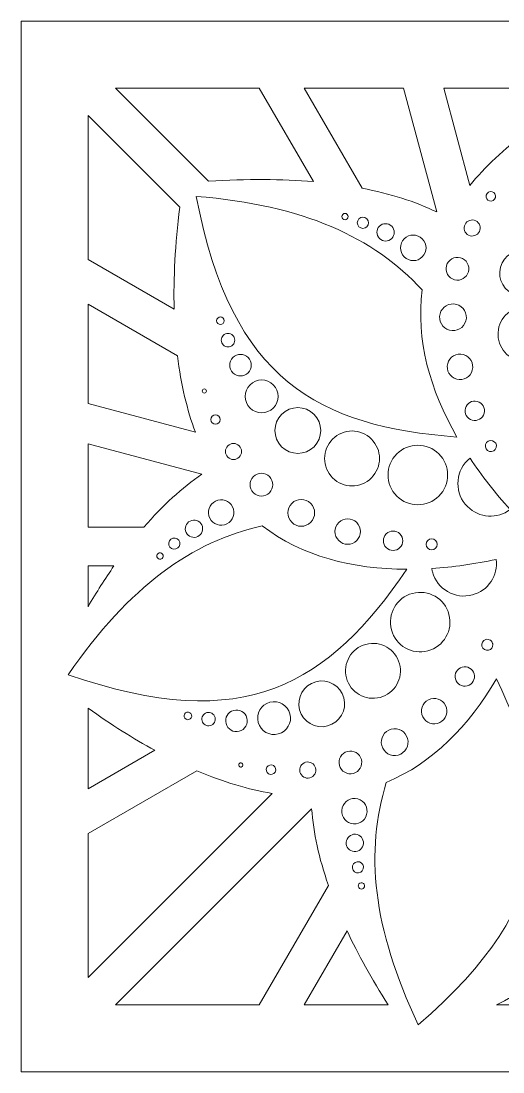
# Model space of a CAD drawing. Header units: millimetres. Extents: x -397 to 397, y -396 to 396.
# Drawn here: x -127 to -10.5, y 141.7 to 395.7 of the extents above; entities that cross this region are included whole.
import ezdxf

# ---------------------------------------------------------------- set-up
doc = ezdxf.new("R2010")
doc.units = ezdxf.units.MM
doc.header["$MEASUREMENT"] = 0
doc.layers.add('layer 1', color=7, linetype='Continuous')

msp = doc.modelspace()

# ---------------------------------------------------------------- linework, layer by layer
at = {"layer": 'layer 1', "lineweight": 9}
for points, knots in [([(126.9587, 141.7426), (126.9587, 141.7426), (126.9587, 395.7426), (126.9587, 395.7426), (126.9587, 395.7426), (126.9587, 395.7426), (-127.0413, 395.7426), (-127.0413, 395.7426), (-127.0413, 395.7426), (-127.0413, 395.7426), (-127.0413, 141.7426), (-127.0413, 141.7426), (-127.0413, 141.7426), (-127.0413, 141.7426), (126.9587, 141.7426), (126.9587, 141.7426)], [0, 0, 0, 0, 0.2, 0.2, 0.2, 0.2, 0.4, 0.4, 0.4, 0.4, 0.6, 0.6, 0.6, 0.6, 1, 1, 1, 1]), ([(-69.4388, 379.5426), (-69.4388, 379.5426), (-56.3779, 356.9204), (-56.3779, 356.9204), (-56.3779, 356.9204), (-63.9773, 357.5556), (-72.3995, 357.5957), (-81.6898, 357.038), (-81.6898, 357.038), (-81.6898, 357.038), (-104.1944, 379.5426), (-104.1944, 379.5426), (-104.1944, 379.5426), (-104.1944, 379.5426), (-69.4388, 379.5426), (-69.4388, 379.5426)], [0, 0, 0, 0, 0.2, 0.2, 0.2, 0.2, 0.4, 0.4, 0.4, 0.4, 0.6, 0.6, 0.6, 0.6, 1, 1, 1, 1]), ([(-34.5957, 379.5426), (-34.5957, 379.5426), (-26.5691, 349.5867), (-26.5691, 349.5867), (-26.5691, 349.5867), (-31.7922, 352.1142), (-37.7903, 354.0332), (-44.6114, 355.3403), (-44.6114, 355.3403), (-44.6114, 355.3403), (-58.5846, 379.5426), (-58.5846, 379.5426), (-58.5846, 379.5426), (-58.5846, 379.5426), (-34.5957, 379.5426), (-34.5957, 379.5426)], [0, 0, 0, 0, 0.2, 0.2, 0.2, 0.2, 0.4, 0.4, 0.4, 0.4, 0.6, 0.6, 0.6, 0.6, 1, 1, 1, 1]), ([(-4.7413, 369.0077), (-10.3354, 364.7954), (-14.9069, 360.4518), (-18.5612, 356.0192), (-18.5612, 356.0192), (-18.5612, 356.0192), (-24.8643, 379.5426), (-24.8643, 379.5426), (-24.8643, 379.5426), (-24.8643, 379.5426), (-4.7413, 379.5426), (-4.7413, 379.5426), (-4.7413, 379.5426), (-4.7413, 379.5426), (-4.7413, 369.0077), (-4.7413, 369.0077)], [0, 0, 0, 0, 0.2, 0.2, 0.2, 0.2, 0.4, 0.4, 0.4, 0.4, 0.6, 0.6, 0.6, 0.6, 1, 1, 1, 1]), ([(-88.682, 350.7365), (-89.7845, 341.7236), (-90.2076, 333.5389), (-90.0275, 326.1233), (-90.0275, 326.1233), (-90.0275, 326.1233), (-110.8413, 338.1401), (-110.8413, 338.1401), (-110.8413, 338.1401), (-110.8413, 338.1401), (-110.8413, 372.8957), (-110.8413, 372.8957), (-110.8413, 372.8957), (-110.8413, 372.8957), (-88.682, 350.7365), (-88.682, 350.7365)], [0, 0, 0, 0, 0.2, 0.2, 0.2, 0.2, 0.4, 0.4, 0.4, 0.4, 0.6, 0.6, 0.6, 0.6, 1, 1, 1, 1]), ([(-84.6705, 353.3716), (-58.6436, 351.2517), (-41.8973, 343.5108), (-30.0612, 330.7609), (-30.0612, 330.7609), (-31.627, 318.7271), (-28.2278, 306.6196), (-21.6631, 295.1828), (-21.6631, 295.1828), (-55.0021, 297.7915), (-76.1734, 308.6269), (-84.6705, 353.3716)], [0, 0, 0, 0, 0.25, 0.25, 0.25, 0.25, 0.5, 0.5, 0.5, 0.5, 1, 1, 1, 1]), ([(-12.3589, 353.0648), (-12.5233, 352.4512), (-13.1527, 352.0878), (-13.7663, 352.2522), (-13.7663, 352.2522), (-14.3799, 352.4166), (-14.7433, 353.046), (-14.5789, 353.6596), (-14.5789, 353.6596), (-14.4145, 354.2732), (-13.7851, 354.6366), (-13.1715, 354.4722), (-13.1715, 354.4722), (-12.5579, 354.3078), (-12.1945, 353.6783), (-12.3589, 353.0648)], [0, 0, 0, 0, 0.2, 0.2, 0.2, 0.2, 0.4, 0.4, 0.4, 0.4, 0.6, 0.6, 0.6, 0.6, 1, 1, 1, 1]), ([(-48.1742, 347.9297), (-48.4752, 347.6286), (-48.9619, 347.6341), (-49.2619, 347.934), (-49.2619, 347.934), (-49.5617, 348.2339), (-49.5672, 348.7208), (-49.2663, 349.0216), (-49.2663, 349.0216), (-48.9653, 349.3227), (-48.4783, 349.3174), (-48.1785, 349.0175), (-48.1785, 349.0175), (-47.8785, 348.7177), (-47.8731, 348.2307), (-48.1742, 347.9297)], [0, 0, 0, 0, 0.2, 0.2, 0.2, 0.2, 0.4, 0.4, 0.4, 0.4, 0.6, 0.6, 0.6, 0.6, 1, 1, 1, 1]), ([(-43.4434, 346.0185), (-43.9717, 345.4902), (-44.8258, 345.5), (-45.3519, 346.0262), (-45.3519, 346.0262), (-45.878, 346.5522), (-45.8876, 347.4067), (-45.3597, 347.9348), (-45.3597, 347.9348), (-44.8316, 348.4628), (-43.9772, 348.4537), (-43.4509, 347.9274), (-43.4509, 347.9274), (-42.9246, 347.4011), (-42.915, 346.5468), (-43.4434, 346.0185)], [0, 0, 0, 0, 0.2, 0.2, 0.2, 0.2, 0.4, 0.4, 0.4, 0.4, 0.6, 0.6, 0.6, 0.6, 1, 1, 1, 1]), ([(-37.4332, 343.1831), (-38.2525, 342.3638), (-39.577, 342.3788), (-40.3934, 343.1951), (-40.3934, 343.1951), (-41.2092, 344.0109), (-41.2242, 345.3363), (-40.4053, 346.1553), (-40.4053, 346.1553), (-39.5863, 346.9742), (-38.2609, 346.96), (-37.4447, 346.1438), (-37.4447, 346.1438), (-36.6284, 345.3275), (-36.6138, 344.0025), (-37.4332, 343.1831)], [0, 0, 0, 0, 0.2, 0.2, 0.2, 0.2, 0.4, 0.4, 0.4, 0.4, 0.6, 0.6, 0.6, 0.6, 1, 1, 1, 1]), ([(-17.4758, 347.5986), (-16.4364, 347.3201), (-15.8204, 346.2533), (-16.0989, 345.214), (-16.0989, 345.214), (-16.3774, 344.1746), (-17.4443, 343.5586), (-18.4837, 343.8371), (-18.4837, 343.8371), (-19.523, 344.1156), (-20.1389, 345.1825), (-19.8604, 346.2219), (-19.8604, 346.2219), (-19.5819, 347.2611), (-18.515, 347.877), (-17.4758, 347.5986)], [0, 0, 0, 0, 0.2, 0.2, 0.2, 0.2, 0.4, 0.4, 0.4, 0.4, 0.6, 0.6, 0.6, 0.6, 1, 1, 1, 1]), ([(-30.0602, 343.1023), (-28.8571, 341.8993), (-28.8356, 339.9466), (-30.0432, 338.739), (-30.0432, 338.739), (-31.2507, 337.5316), (-33.2028, 337.5537), (-34.4058, 338.7567), (-34.4058, 338.7567), (-35.6083, 339.9592), (-35.6303, 341.9124), (-34.4234, 343.1193), (-34.4234, 343.1193), (-33.2164, 344.3263), (-31.2632, 344.3055), (-30.0602, 343.1023)], [0, 0, 0, 0, 0.2, 0.2, 0.2, 0.2, 0.4, 0.4, 0.4, 0.4, 0.6, 0.6, 0.6, 0.6, 1, 1, 1, 1]), ([(-4.3805, 340.1402), (-1.4293, 339.3494), (0.322, 336.3161), (-0.4688, 333.3649), (-0.4688, 333.3649), (-1.2596, 330.4135), (-4.2929, 328.6622), (-7.2441, 329.453), (-7.2441, 329.453), (-10.1955, 330.2438), (-11.9468, 333.2771), (-11.1559, 336.2285), (-11.1559, 336.2285), (-10.3652, 339.1797), (-7.3319, 340.931), (-4.3805, 340.1402)], [0, 0, 0, 0, 0.2, 0.2, 0.2, 0.2, 0.4, 0.4, 0.4, 0.4, 0.6, 0.6, 0.6, 0.6, 1, 1, 1, 1]), ([(-20.8347, 338.5251), (-19.3683, 338.1322), (-18.4988, 336.6262), (-18.8917, 335.1597), (-18.8917, 335.1597), (-19.2846, 333.6933), (-20.7906, 332.8238), (-22.257, 333.2167), (-22.257, 333.2167), (-23.7235, 333.6097), (-24.593, 335.1157), (-24.2, 336.5821), (-24.2, 336.5821), (-23.8071, 338.0485), (-22.3011, 338.918), (-20.8347, 338.5251)], [0, 0, 0, 0, 0.2, 0.2, 0.2, 0.2, 0.4, 0.4, 0.4, 0.4, 0.6, 0.6, 0.6, 0.6, 1, 1, 1, 1]), ([(-21.7962, 327.269), (-20.0679, 326.8059), (-19.0429, 325.0307), (-19.506, 323.3024), (-19.506, 323.3024), (-19.9691, 321.574), (-21.7443, 320.5493), (-23.4726, 321.0124), (-23.4726, 321.0124), (-25.2008, 321.4754), (-26.2257, 323.2507), (-25.7627, 324.9788), (-25.7627, 324.9788), (-25.2996, 326.7072), (-23.5245, 327.7321), (-21.7962, 327.269)], [0, 0, 0, 0, 0.2, 0.2, 0.2, 0.2, 0.4, 0.4, 0.4, 0.4, 0.6, 0.6, 0.6, 0.6, 1, 1, 1, 1]), ([(-89.2234, 314.8048), (-88.3725, 307.854), (-86.8965, 301.723), (-84.8849, 296.342), (-84.8849, 296.342), (-84.8849, 296.342), (-110.8413, 303.297), (-110.8413, 303.297), (-110.8413, 303.297), (-110.8413, 303.297), (-110.8413, 327.2859), (-110.8413, 327.2859), (-110.8413, 327.2859), (-110.8413, 327.2859), (-89.2234, 314.8048), (-89.2234, 314.8048)], [0, 0, 0, 0, 0.2, 0.2, 0.2, 0.2, 0.4, 0.4, 0.4, 0.4, 0.6, 0.6, 0.6, 0.6, 1, 1, 1, 1]), ([(-11.5203, 321.7965), (-10.5717, 325.3367), (-6.9331, 327.4375), (-3.3928, 326.4889), (-3.3928, 326.4889), (0.1475, 325.5403), (2.2482, 321.9017), (1.2996, 318.3614), (1.2996, 318.3614), (0.351, 314.8211), (-3.2876, 312.7204), (-6.8279, 313.669), (-6.8279, 313.669), (-10.3681, 314.6176), (-12.4689, 318.2562), (-11.5203, 321.7965)], [0, 0, 0, 0, 0.2, 0.2, 0.2, 0.2, 0.4, 0.4, 0.4, 0.4, 0.6, 0.6, 0.6, 0.6, 1, 1, 1, 1]), ([(-78.1893, 323.9613), (-77.8313, 323.6033), (-77.8314, 323.0233), (-78.1894, 322.6653), (-78.1894, 322.6653), (-78.5471, 322.3076), (-79.127, 322.3075), (-79.4851, 322.6655), (-79.4851, 322.6655), (-79.8427, 323.0232), (-79.8427, 323.6033), (-79.485, 323.961), (-79.485, 323.961), (-79.1271, 324.3189), (-78.547, 324.319), (-78.1893, 323.9613)], [0, 0, 0, 0, 0.2, 0.2, 0.2, 0.2, 0.4, 0.4, 0.4, 0.4, 0.6, 0.6, 0.6, 0.6, 1, 1, 1, 1]), ([(-75.8478, 319.7663), (-75.2101, 319.1284), (-75.21, 318.0943), (-75.8478, 317.4564), (-75.8478, 317.4564), (-76.4858, 316.8185), (-77.5201, 316.8184), (-78.1578, 317.4562), (-78.1578, 317.4562), (-78.7958, 318.0942), (-78.7958, 319.1284), (-78.158, 319.7664), (-78.158, 319.7664), (-77.52, 320.4043), (-76.4858, 320.4042), (-75.8478, 319.7663)], [0, 0, 0, 0, 0.2, 0.2, 0.2, 0.2, 0.4, 0.4, 0.4, 0.4, 0.6, 0.6, 0.6, 0.6, 1, 1, 1, 1]), ([(-72.1397, 314.4065), (-71.1201, 313.3869), (-71.1202, 311.7343), (-72.1398, 310.7146), (-72.1398, 310.7146), (-73.1592, 309.6952), (-74.812, 309.6952), (-75.8314, 310.7147), (-75.8314, 310.7147), (-76.8511, 311.7343), (-76.851, 313.387), (-75.8316, 314.4065), (-75.8316, 314.4065), (-74.812, 315.426), (-73.1592, 315.4261), (-72.1397, 314.4065)], [0, 0, 0, 0, 0.2, 0.2, 0.2, 0.2, 0.4, 0.4, 0.4, 0.4, 0.6, 0.6, 0.6, 0.6, 1, 1, 1, 1]), ([(-20.1344, 315.1209), (-18.493, 314.681), (-17.5197, 312.9954), (-17.9595, 311.354), (-17.9595, 311.354), (-18.3993, 309.7126), (-20.085, 308.7393), (-21.7264, 309.1791), (-21.7264, 309.1791), (-23.3677, 309.6189), (-24.341, 311.3048), (-23.9012, 312.946), (-23.9012, 312.946), (-23.4614, 314.5874), (-21.7757, 315.5607), (-20.1344, 315.1209)], [0, 0, 0, 0, 0.2, 0.2, 0.2, 0.2, 0.4, 0.4, 0.4, 0.4, 0.6, 0.6, 0.6, 0.6, 1, 1, 1, 1]), ([(-66.0673, 307.825), (-64.5163, 306.274), (-64.5161, 303.7595), (-66.0675, 302.2082), (-66.0675, 302.2082), (-67.6185, 300.6572), (-70.1331, 300.6572), (-71.6843, 302.2082), (-71.6843, 302.2082), (-73.2355, 303.7594), (-73.2353, 306.274), (-71.6843, 307.8251), (-71.6843, 307.8251), (-70.133, 309.3762), (-67.6185, 309.3762), (-66.0673, 307.825)], [0, 0, 0, 0, 0.2, 0.2, 0.2, 0.2, 0.4, 0.4, 0.4, 0.4, 0.6, 0.6, 0.6, 0.6, 1, 1, 1, 1]), ([(-82.3602, 306.6776), (-82.1626, 306.4798), (-82.1626, 306.1606), (-82.3603, 305.9628), (-82.3603, 305.9628), (-82.5581, 305.7651), (-82.8773, 305.7651), (-83.075, 305.9628), (-83.075, 305.9628), (-83.2728, 306.1606), (-83.2728, 306.4798), (-83.0751, 306.6775), (-83.0751, 306.6775), (-82.8773, 306.8753), (-82.5581, 306.8753), (-82.3602, 306.6776)], [0, 0, 0, 0, 0.2, 0.2, 0.2, 0.2, 0.4, 0.4, 0.4, 0.4, 0.6, 0.6, 0.6, 0.6, 1, 1, 1, 1]), ([(-64.0431, 300.6835), (-61.8826, 302.8439), (-58.3801, 302.844), (-56.2196, 300.6835), (-56.2196, 300.6835), (-54.059, 298.523), (-54.059, 295.0205), (-56.2194, 292.86), (-56.2194, 292.86), (-58.3801, 290.6995), (-61.8826, 290.6995), (-64.0432, 292.8599), (-64.0432, 292.8599), (-66.2037, 295.0204), (-66.2035, 298.5229), (-64.0431, 300.6835)], [0, 0, 0, 0, 0.2, 0.2, 0.2, 0.2, 0.4, 0.4, 0.4, 0.4, 0.6, 0.6, 0.6, 0.6, 1, 1, 1, 1]), ([(-15.1024, 300.9375), (-15.4382, 299.6842), (-16.725, 298.9413), (-17.9783, 299.2771), (-17.9783, 299.2771), (-19.2316, 299.6129), (-19.9745, 300.8997), (-19.6386, 302.153), (-19.6386, 302.153), (-19.3028, 303.4063), (-18.0161, 304.1492), (-16.7628, 303.8134), (-16.7628, 303.8134), (-15.5096, 303.4776), (-14.7666, 302.1906), (-15.1024, 300.9375)], [0, 0, 0, 0, 0.2, 0.2, 0.2, 0.2, 0.4, 0.4, 0.4, 0.4, 0.6, 0.6, 0.6, 0.6, 1, 1, 1, 1]), ([(-79.2252, 300.2363), (-78.7761, 299.7871), (-78.7761, 299.0604), (-79.2252, 298.6112), (-79.2252, 298.6112), (-79.6745, 298.162), (-80.4012, 298.162), (-80.8504, 298.6111), (-80.8504, 298.6111), (-81.2996, 299.0604), (-81.2995, 299.7871), (-80.8504, 300.2363), (-80.8504, 300.2363), (-80.4012, 300.6855), (-79.6745, 300.6854), (-79.2252, 300.2363)], [0, 0, 0, 0, 0.2, 0.2, 0.2, 0.2, 0.4, 0.4, 0.4, 0.4, 0.6, 0.6, 0.6, 0.6, 1, 1, 1, 1]), ([(-42.342, 294.7133), (-39.7503, 292.1216), (-39.7504, 287.9202), (-42.342, 285.3285), (-42.342, 285.3285), (-44.9337, 282.7368), (-49.1351, 282.7368), (-51.7268, 285.3285), (-51.7268, 285.3285), (-54.3184, 287.9201), (-54.3185, 292.1216), (-51.7268, 294.7133), (-51.7268, 294.7133), (-49.1351, 297.305), (-44.9336, 297.3049), (-42.342, 294.7133)], [0, 0, 0, 0, 0.2, 0.2, 0.2, 0.2, 0.4, 0.4, 0.4, 0.4, 0.6, 0.6, 0.6, 0.6, 1, 1, 1, 1]), ([(-83.3183, 286.1908), (-88.1187, 282.9312), (-92.7798, 278.6963), (-97.3223, 273.4426), (-97.3223, 273.4426), (-97.3223, 273.4426), (-110.8413, 273.4426), (-110.8413, 273.4426), (-110.8413, 273.4426), (-110.8413, 273.4426), (-110.8413, 293.5656), (-110.8413, 293.5656), (-110.8413, 293.5656), (-110.8413, 293.5656), (-83.3183, 286.1908), (-83.3183, 286.1908)], [0, 0, 0, 0, 0.2, 0.2, 0.2, 0.2, 0.4, 0.4, 0.4, 0.4, 0.6, 0.6, 0.6, 0.6, 1, 1, 1, 1]), ([(-74.2963, 293.0721), (-73.5354, 292.3112), (-73.5354, 291.0792), (-74.2963, 290.3183), (-74.2963, 290.3183), (-75.0571, 289.5574), (-76.289, 289.5577), (-77.0498, 290.3184), (-77.0498, 290.3184), (-77.8106, 291.0792), (-77.8106, 292.3112), (-77.0498, 293.0718), (-77.0498, 293.0718), (-76.2889, 293.8327), (-75.0571, 293.8329), (-74.2963, 293.0721)], [0, 0, 0, 0, 0.2, 0.2, 0.2, 0.2, 0.4, 0.4, 0.4, 0.4, 0.6, 0.6, 0.6, 0.6, 1, 1, 1, 1]), ([(-36.2117, 291.1176), (-33.4016, 293.9276), (-28.8464, 293.9276), (-26.0363, 291.1176), (-26.0363, 291.1176), (-23.2263, 288.3075), (-23.2263, 283.7523), (-26.0364, 280.9422), (-26.0364, 280.9422), (-28.8462, 278.1322), (-33.4017, 278.1322), (-36.2117, 280.9423), (-36.2117, 280.9423), (-39.0217, 283.7523), (-39.0217, 288.3076), (-36.2117, 291.1176)], [0, 0, 0, 0, 0.2, 0.2, 0.2, 0.2, 0.4, 0.4, 0.4, 0.4, 0.6, 0.6, 0.6, 0.6, 1, 1, 1, 1]), ([(-12.167, 292.67), (-12.3592, 291.953), (-13.0952, 291.5281), (-13.8122, 291.7202), (-13.8122, 291.7202), (-14.5293, 291.9124), (-14.9541, 292.6482), (-14.762, 293.3653), (-14.762, 293.3653), (-14.5698, 294.0825), (-13.834, 294.5073), (-13.1169, 294.3152), (-13.1169, 294.3152), (-12.3997, 294.123), (-11.9749, 293.3872), (-12.167, 292.67)], [0, 0, 0, 0, 0.2, 0.2, 0.2, 0.2, 0.4, 0.4, 0.4, 0.4, 0.6, 0.6, 0.6, 0.6, 1, 1, 1, 1]), ([(-18.5077, 290.0871), (-15.6648, 285.8208), (-12.403, 281.668), (-8.8211, 277.6692), (-8.8211, 277.6692), (-11.9067, 275.3413), (-16.3138, 275.5828), (-19.1252, 278.3941), (-19.1252, 278.3941), (-22.2008, 281.4696), (-22.2006, 286.4554), (-19.1251, 289.531), (-19.1251, 289.531), (-18.9269, 289.729), (-18.7207, 289.9146), (-18.5077, 290.0871)], [0, 0, 0, 0, 0.2, 0.2, 0.2, 0.2, 0.4, 0.4, 0.4, 0.4, 0.6, 0.6, 0.6, 0.6, 1, 1, 1, 1]), ([(-70.8715, 285.6262), (-69.7978, 286.6998), (-68.059, 286.6997), (-66.9854, 285.6261), (-66.9854, 285.6261), (-65.9119, 284.5527), (-65.9118, 282.8138), (-66.9854, 281.7402), (-66.9854, 281.7402), (-68.059, 280.6668), (-69.7979, 280.6668), (-70.8713, 281.7403), (-70.8713, 281.7403), (-71.9448, 282.8138), (-71.9449, 284.5527), (-70.8715, 285.6262)], [0, 0, 0, 0, 0.2, 0.2, 0.2, 0.2, 0.4, 0.4, 0.4, 0.4, 0.6, 0.6, 0.6, 0.6, 1, 1, 1, 1]), ([(-79.4482, 279.9254), (-77.8048, 280.3657), (-76.1029, 279.408), (-75.6609, 277.7584), (-75.6609, 277.7584), (-75.219, 276.1089), (-76.2142, 274.4294), (-77.8575, 273.9891), (-77.8575, 273.9891), (-79.5002, 273.549), (-81.2026, 274.5065), (-81.6444, 276.1551), (-81.6444, 276.1551), (-82.0863, 277.804), (-81.0915, 279.4851), (-79.4482, 279.9254)], [0, 0, 0, 0, 0.2, 0.2, 0.2, 0.2, 0.4, 0.4, 0.4, 0.4, 0.6, 0.6, 0.6, 0.6, 1, 1, 1, 1]), ([(-57.0238, 279.1655), (-55.7585, 277.9004), (-55.7587, 275.8506), (-57.024, 274.5854), (-57.024, 274.5854), (-58.2891, 273.3202), (-60.3389, 273.3203), (-61.604, 274.5854), (-61.604, 274.5854), (-62.8692, 275.8505), (-62.8693, 277.9003), (-61.6042, 279.1655), (-61.6042, 279.1655), (-60.3389, 280.4307), (-58.289, 280.4309), (-57.0238, 279.1655)], [0, 0, 0, 0, 0.2, 0.2, 0.2, 0.2, 0.4, 0.4, 0.4, 0.4, 0.6, 0.6, 0.6, 0.6, 1, 1, 1, 1]), ([(-85.7744, 275.0509), (-84.6593, 275.3497), (-83.5045, 274.6998), (-83.2047, 273.5805), (-83.2047, 273.5805), (-82.9048, 272.4614), (-83.58, 271.3217), (-84.6951, 271.023), (-84.6951, 271.023), (-85.8095, 270.7244), (-86.9648, 271.374), (-87.2647, 272.4927), (-87.2647, 272.4927), (-87.5643, 273.6114), (-86.8894, 274.7521), (-85.7744, 275.0509)], [0, 0, 0, 0, 0.2, 0.2, 0.2, 0.2, 0.4, 0.4, 0.4, 0.4, 0.6, 0.6, 0.6, 0.6, 1, 1, 1, 1]), ([(-50.2527, 274.5306), (-49.0509, 275.7323), (-47.1045, 275.7323), (-45.9029, 274.5307), (-45.9029, 274.5307), (-44.7014, 273.3291), (-44.7013, 271.3826), (-45.903, 270.1811), (-45.903, 270.1811), (-47.1044, 268.9795), (-49.051, 268.9796), (-50.2526, 270.181), (-50.2526, 270.181), (-51.4541, 271.3826), (-51.4541, 273.329), (-50.2527, 274.5306)], [0, 0, 0, 0, 0.2, 0.2, 0.2, 0.2, 0.4, 0.4, 0.4, 0.4, 0.6, 0.6, 0.6, 0.6, 1, 1, 1, 1]), ([(-68.7609, 273.7537), (-59.1223, 266.3808), (-46.937, 263.271), (-33.7501, 263.2377), (-33.7501, 263.2377), (-52.6788, 235.6696), (-72.6481, 222.7525), (-115.6467, 237.7661), (-115.6467, 237.7661), (-100.7975, 259.2459), (-85.7204, 269.8782), (-68.7609, 273.7537)], [0, 0, 0, 0, 0.25, 0.25, 0.25, 0.25, 0.5, 0.5, 0.5, 0.5, 1, 1, 1, 1]), ([(-35.4534, 271.7968), (-34.5359, 270.8792), (-34.5359, 269.3935), (-35.4534, 268.476), (-35.4534, 268.476), (-36.371, 267.5586), (-37.8567, 267.5584), (-38.7742, 268.476), (-38.7742, 268.476), (-39.6916, 269.3935), (-39.6918, 270.8792), (-38.7742, 271.7968), (-38.7742, 271.7968), (-37.8568, 272.7142), (-36.3708, 272.7141), (-35.4534, 271.7968)], [0, 0, 0, 0, 0.2, 0.2, 0.2, 0.2, 0.4, 0.4, 0.4, 0.4, 0.6, 0.6, 0.6, 0.6, 1, 1, 1, 1]), ([(-88.6653, 269.7933), (-88.4719, 269.0716), (-88.9074, 268.3368), (-89.6262, 268.1442), (-89.6262, 268.1442), (-90.3447, 267.9516), (-91.0897, 268.3707), (-91.283, 269.0918), (-91.283, 269.0918), (-91.4762, 269.8131), (-91.041, 270.5486), (-90.3221, 270.7413), (-90.3221, 270.7413), (-89.6032, 270.9339), (-88.8585, 270.5149), (-88.6653, 269.7933)], [0, 0, 0, 0, 0.2, 0.2, 0.2, 0.2, 0.4, 0.4, 0.4, 0.4, 0.6, 0.6, 0.6, 0.6, 1, 1, 1, 1]), ([(-26.8259, 270.2051), (-26.3011, 269.6803), (-26.3011, 268.8303), (-26.8259, 268.3055), (-26.8259, 268.3055), (-27.3509, 267.7804), (-28.2006, 267.7805), (-28.7255, 268.3055), (-28.7255, 268.3055), (-29.2505, 268.8304), (-29.2506, 269.6802), (-28.7255, 270.2051), (-28.7255, 270.2051), (-28.2006, 270.7301), (-27.3509, 270.73), (-26.8259, 270.2051)], [0, 0, 0, 0, 0.2, 0.2, 0.2, 0.2, 0.4, 0.4, 0.4, 0.4, 0.6, 0.6, 0.6, 0.6, 1, 1, 1, 1]), ([(-92.6858, 266.6518), (-92.5755, 266.2406), (-92.8236, 265.8219), (-93.2334, 265.7121), (-93.2334, 265.7121), (-93.6429, 265.6024), (-94.0674, 265.841), (-94.1776, 266.252), (-94.1776, 266.252), (-94.2877, 266.6632), (-94.0396, 267.0823), (-93.6301, 267.192), (-93.6301, 267.192), (-93.2203, 267.3018), (-92.7959, 267.063), (-92.6858, 266.6518)], [0, 0, 0, 0, 0.2, 0.2, 0.2, 0.2, 0.4, 0.4, 0.4, 0.4, 0.6, 0.6, 0.6, 0.6, 1, 1, 1, 1]), ([(-12.1619, 265.6023), (-11.6886, 261.7662), (-14.1013, 258.0703), (-17.9417, 257.0412), (-17.9417, 257.0412), (-22.1428, 255.9155), (-26.4607, 258.4084), (-27.5864, 262.6097), (-27.5864, 262.6097), (-27.659, 262.8803), (-27.7166, 263.1517), (-27.7594, 263.4225), (-27.7594, 263.4225), (-22.6432, 263.7513), (-17.4158, 264.4997), (-12.1619, 265.6023)], [0, 0, 0, 0, 0.2, 0.2, 0.2, 0.2, 0.4, 0.4, 0.4, 0.4, 0.6, 0.6, 0.6, 0.6, 1, 1, 1, 1]), ([(-104.5738, 264.0426), (-106.6867, 261), (-108.7751, 257.7195), (-110.8413, 254.196), (-110.8413, 254.196), (-110.8413, 254.196), (-110.8413, 264.0426), (-110.8413, 264.0426), (-110.8413, 264.0426), (-110.8413, 264.0426), (-104.5738, 264.0426), (-104.5738, 264.0426)], [0, 0, 0, 0, 0.25, 0.25, 0.25, 0.25, 0.5, 0.5, 0.5, 0.5, 1, 1, 1, 1]), ([(-23.604, 252.3301), (-22.5755, 248.4916), (-24.8531, 244.5464), (-28.6917, 243.518), (-28.6917, 243.518), (-32.5302, 242.4895), (-36.4752, 244.7671), (-37.5037, 248.6057), (-37.5037, 248.6057), (-38.5323, 252.4442), (-36.2547, 256.3892), (-32.4161, 257.4177), (-32.4161, 257.4177), (-28.5776, 258.4463), (-24.6326, 256.1687), (-23.604, 252.3301)], [0, 0, 0, 0, 0.2, 0.2, 0.2, 0.2, 0.4, 0.4, 0.4, 0.4, 0.6, 0.6, 0.6, 0.6, 1, 1, 1, 1]), ([(-13.5983, 246.0919), (-13.3404, 245.9173), (-13.1421, 245.6525), (-13.0551, 245.3279), (-13.0551, 245.3279), (-13.0302, 245.2352), (-13.0157, 245.1424), (-13.0108, 245.0503), (-13.0108, 245.0503), (-12.9775, 244.4297), (-13.3804, 243.8502), (-14.0048, 243.6828), (-14.0048, 243.6828), (-14.722, 243.4906), (-15.4579, 243.9155), (-15.6499, 244.6326), (-15.6499, 244.6326), (-15.8422, 245.3497), (-15.4173, 246.0856), (-14.7002, 246.2777), (-14.7002, 246.2777), (-14.3078, 246.3828), (-13.9098, 246.3032), (-13.5983, 246.0919)], [0, 0, 0, 0, 0.14285714, 0.14285714, 0.14285714, 0.14285714, 0.28571429, 0.28571429, 0.28571429, 0.28571429, 0.42857143, 0.42857143, 0.42857143, 0.42857143, 0.57142857, 0.57142857, 0.57142857, 0.57142857, 0.71428571, 0.71428571, 0.71428571, 0.71428571, 1, 1, 1, 1]), ([(-35.5555, 240.4021), (-34.6069, 236.8617), (-36.7075, 233.2232), (-40.2478, 232.2746), (-40.2478, 232.2746), (-43.788, 231.326), (-47.4267, 233.4267), (-48.3753, 236.967), (-48.3753, 236.967), (-49.3239, 240.5073), (-47.2231, 244.1458), (-43.6829, 245.0945), (-43.6829, 245.0945), (-40.1426, 246.0431), (-36.5041, 243.9424), (-35.5555, 240.4021)], [0, 0, 0, 0, 0.2, 0.2, 0.2, 0.2, 0.4, 0.4, 0.4, 0.4, 0.6, 0.6, 0.6, 0.6, 1, 1, 1, 1]), ([(-20.3923, 239.6019), (-19.139, 239.9377), (-17.8524, 239.1948), (-17.5165, 237.9415), (-17.5165, 237.9415), (-17.1808, 236.6881), (-17.9235, 235.4015), (-19.1769, 235.0656), (-19.1769, 235.0656), (-20.4302, 234.7299), (-21.7169, 235.4726), (-22.0527, 236.726), (-22.0527, 236.726), (-22.3885, 237.9792), (-21.6455, 239.2661), (-20.3923, 239.6019)], [0, 0, 0, 0, 0.2, 0.2, 0.2, 0.2, 0.4, 0.4, 0.4, 0.4, 0.6, 0.6, 0.6, 0.6, 1, 1, 1, 1]), ([(-55.7921, 236.0612), (-52.8407, 236.8521), (-49.8074, 235.1008), (-49.0166, 232.1496), (-49.0166, 232.1496), (-48.2259, 229.1982), (-49.9772, 226.1649), (-52.9284, 225.374), (-52.9284, 225.374), (-55.8797, 224.5832), (-58.913, 226.3345), (-59.7038, 229.2859), (-59.7038, 229.2859), (-60.4946, 232.2372), (-58.7433, 235.2704), (-55.7921, 236.0612)], [0, 0, 0, 0, 0.2, 0.2, 0.2, 0.2, 0.4, 0.4, 0.4, 0.4, 0.6, 0.6, 0.6, 0.6, 1, 1, 1, 1]), ([(-12.1283, 236.7976), (2.282, 206.6207), (3.4839, 182.8682), (-31.0175, 153.1371), (-31.0175, 153.1371), (-42.195, 176.7367), (-43.8646, 195.11), (-38.741, 211.7353), (-38.741, 211.7353), (-27.5366, 216.3961), (-18.7506, 225.3938), (-12.1283, 236.7976)], [0, 0, 0, 0, 0.25, 0.25, 0.25, 0.25, 0.5, 0.5, 0.5, 0.5, 1, 1, 1, 1]), ([(-62.0364, 228.2951), (-61.4688, 226.1764), (-62.7261, 223.9986), (-64.8448, 223.4308), (-64.8448, 223.4308), (-66.9638, 222.863), (-69.1415, 224.1205), (-69.7092, 226.2392), (-69.7092, 226.2392), (-70.2769, 228.3583), (-69.0197, 230.5359), (-66.9007, 231.1037), (-66.9007, 231.1037), (-64.782, 231.6713), (-62.6042, 230.4142), (-62.0364, 228.2951)], [0, 0, 0, 0, 0.2, 0.2, 0.2, 0.2, 0.4, 0.4, 0.4, 0.4, 0.6, 0.6, 0.6, 0.6, 1, 1, 1, 1]), ([(-27.9847, 231.9193), (-26.3433, 232.3591), (-24.6577, 231.3859), (-24.2179, 229.7444), (-24.2179, 229.7444), (-23.778, 228.1032), (-24.7514, 226.4174), (-26.3926, 225.9776), (-26.3926, 225.9776), (-28.034, 225.5377), (-29.7197, 226.5109), (-30.1595, 228.1523), (-30.1595, 228.1523), (-30.5993, 229.7938), (-29.6261, 231.4795), (-27.9847, 231.9193)], [0, 0, 0, 0, 0.2, 0.2, 0.2, 0.2, 0.4, 0.4, 0.4, 0.4, 0.6, 0.6, 0.6, 0.6, 1, 1, 1, 1]), ([(-110.8413, 229.6593), (-105.2384, 225.6766), (-99.8694, 222.3071), (-94.7275, 219.5026), (-94.7275, 219.5026), (-94.7275, 219.5026), (-110.8413, 210.1993), (-110.8413, 210.1993), (-110.8413, 210.1993), (-110.8413, 210.1993), (-110.8413, 229.6593), (-110.8413, 229.6593)], [0, 0, 0, 0, 0.25, 0.25, 0.25, 0.25, 0.5, 0.5, 0.5, 0.5, 1, 1, 1, 1]), ([(-87.5837, 227.5516), (-87.7147, 228.0405), (-87.4246, 228.5429), (-86.9361, 228.6738), (-86.9361, 228.6738), (-86.447, 228.8048), (-85.9448, 228.5148), (-85.8138, 228.0259), (-85.8138, 228.0259), (-85.6828, 227.5371), (-85.9728, 227.0347), (-86.4618, 226.9038), (-86.4618, 226.9038), (-86.9504, 226.7728), (-87.4528, 227.0629), (-87.5837, 227.5516)], [0, 0, 0, 0, 0.2, 0.2, 0.2, 0.2, 0.4, 0.4, 0.4, 0.4, 0.6, 0.6, 0.6, 0.6, 1, 1, 1, 1]), ([(-82.1324, 228.604), (-81.2611, 228.8375), (-80.3654, 228.3205), (-80.1319, 227.4491), (-80.1319, 227.4491), (-79.8985, 226.5777), (-80.4156, 225.682), (-81.2869, 225.4486), (-81.2869, 225.4486), (-82.1583, 225.215), (-83.054, 225.7321), (-83.2875, 226.6036), (-83.2875, 226.6036), (-83.5209, 227.475), (-83.0038, 228.3705), (-82.1324, 228.604)], [0, 0, 0, 0, 0.2, 0.2, 0.2, 0.2, 0.4, 0.4, 0.4, 0.4, 0.6, 0.6, 0.6, 0.6, 1, 1, 1, 1]), ([(-72.4395, 227.2895), (-72.0662, 225.897), (-72.8927, 224.4656), (-74.2852, 224.0925), (-74.2852, 224.0925), (-75.6781, 223.7193), (-77.1093, 224.5456), (-77.4825, 225.9383), (-77.4825, 225.9383), (-77.8558, 227.331), (-77.0293, 228.7624), (-75.6366, 229.1356), (-75.6366, 229.1356), (-74.2439, 229.5087), (-72.8126, 228.6824), (-72.4395, 227.2895)], [0, 0, 0, 0, 0.2, 0.2, 0.2, 0.2, 0.4, 0.4, 0.4, 0.4, 0.6, 0.6, 0.6, 0.6, 1, 1, 1, 1]), ([(-37.5591, 224.6058), (-35.8308, 225.069), (-34.0557, 224.044), (-33.5927, 222.3156), (-33.5927, 222.3156), (-33.1296, 220.5874), (-34.1545, 218.8122), (-35.8827, 218.3492), (-35.8827, 218.3492), (-37.6109, 217.8859), (-39.3861, 218.9108), (-39.8493, 220.639), (-39.8493, 220.639), (-40.3123, 222.3674), (-39.2874, 224.1427), (-37.5591, 224.6058)], [0, 0, 0, 0, 0.2, 0.2, 0.2, 0.2, 0.4, 0.4, 0.4, 0.4, 0.6, 0.6, 0.6, 0.6, 1, 1, 1, 1]), ([(-48.135, 219.2092), (-46.6686, 219.602), (-45.1627, 218.7326), (-44.7697, 217.2661), (-44.7697, 217.2661), (-44.3768, 215.7997), (-45.2462, 214.2938), (-46.7126, 213.9008), (-46.7126, 213.9008), (-48.1791, 213.5079), (-49.6851, 214.3773), (-50.0781, 215.8437), (-50.0781, 215.8437), (-50.4709, 217.3103), (-49.6015, 218.8162), (-48.135, 219.2092)], [0, 0, 0, 0, 0.2, 0.2, 0.2, 0.2, 0.4, 0.4, 0.4, 0.4, 0.6, 0.6, 0.6, 0.6, 1, 1, 1, 1]), ([(-74.0534, 216.4197), (-73.7833, 216.4921), (-73.5068, 216.3325), (-73.4345, 216.0623), (-73.4345, 216.0623), (-73.3621, 215.7922), (-73.5217, 215.5158), (-73.7918, 215.4434), (-73.7918, 215.4434), (-74.062, 215.371), (-74.3384, 215.5306), (-74.4108, 215.8007), (-74.4108, 215.8007), (-74.4832, 216.0709), (-74.3236, 216.3474), (-74.0534, 216.4197)], [0, 0, 0, 0, 0.2, 0.2, 0.2, 0.2, 0.4, 0.4, 0.4, 0.4, 0.6, 0.6, 0.6, 0.6, 1, 1, 1, 1]), ([(-66.9076, 215.9142), (-66.294, 216.0785), (-65.6647, 215.7152), (-65.5002, 215.1016), (-65.5002, 215.1016), (-65.3359, 214.488), (-65.6992, 213.8586), (-66.3128, 213.6941), (-66.3128, 213.6941), (-66.9264, 213.5298), (-67.5558, 213.8931), (-67.7202, 214.5067), (-67.7202, 214.5067), (-67.8846, 215.1203), (-67.5213, 215.7497), (-66.9076, 215.9142)], [0, 0, 0, 0, 0.2, 0.2, 0.2, 0.2, 0.4, 0.4, 0.4, 0.4, 0.6, 0.6, 0.6, 0.6, 1, 1, 1, 1]), ([(-58.2387, 216.6007), (-57.1993, 216.8792), (-56.1324, 216.2632), (-55.8539, 215.2238), (-55.8539, 215.2238), (-55.5754, 214.1843), (-56.1915, 213.1176), (-57.2308, 212.8391), (-57.2308, 212.8391), (-58.27, 212.5608), (-59.3369, 213.1767), (-59.6153, 214.216), (-59.6153, 214.216), (-59.8938, 215.2552), (-59.278, 216.3222), (-58.2387, 216.6007)], [0, 0, 0, 0, 0.2, 0.2, 0.2, 0.2, 0.4, 0.4, 0.4, 0.4, 0.6, 0.6, 0.6, 0.6, 1, 1, 1, 1]), ([(-84.5235, 214.5397), (-78.0786, 211.8013), (-72.031, 210.014), (-66.3652, 209.0656), (-66.3652, 209.0656), (-66.3652, 209.0656), (-110.8413, 164.5895), (-110.8413, 164.5895), (-110.8413, 164.5895), (-110.8413, 164.5895), (-110.8413, 199.3451), (-110.8413, 199.3451), (-110.8413, 199.3451), (-110.8413, 199.3451), (-84.5235, 214.5397), (-84.5235, 214.5397)], [0, 0, 0, 0, 0.2, 0.2, 0.2, 0.2, 0.4, 0.4, 0.4, 0.4, 0.6, 0.6, 0.6, 0.6, 1, 1, 1, 1]), ([(-45.659, 207.762), (-44.0096, 207.32), (-43.0527, 205.6184), (-43.493, 203.9751), (-43.493, 203.9751), (-43.9331, 202.3324), (-45.6136, 201.3367), (-47.2623, 201.7785), (-47.2623, 201.7785), (-48.9112, 202.2203), (-49.8697, 203.9222), (-49.4293, 205.5657), (-49.4293, 205.5657), (-48.989, 207.209), (-47.3087, 208.204), (-45.659, 207.762)], [0, 0, 0, 0, 0.2, 0.2, 0.2, 0.2, 0.4, 0.4, 0.4, 0.4, 0.6, 0.6, 0.6, 0.6, 1, 1, 1, 1]), ([(-56.7904, 205.3466), (-56.3676, 199.5594), (-55.0308, 193.4056), (-52.7521, 186.8448), (-52.7521, 186.8448), (-52.7521, 186.8448), (-69.4388, 157.9426), (-69.4388, 157.9426), (-69.4388, 157.9426), (-69.4388, 157.9426), (-104.1944, 157.9426), (-104.1944, 157.9426), (-104.1944, 157.9426), (-104.1944, 157.9426), (-56.7904, 205.3466), (-56.7904, 205.3466)], [0, 0, 0, 0, 0.2, 0.2, 0.2, 0.2, 0.4, 0.4, 0.4, 0.4, 0.6, 0.6, 0.6, 0.6, 1, 1, 1, 1]), ([(-45.8128, 199.14), (-44.6936, 198.8401), (-44.0442, 197.6855), (-44.343, 196.5705), (-44.343, 196.5705), (-44.6416, 195.4561), (-45.7819, 194.7803), (-46.9006, 195.0801), (-46.9006, 195.0801), (-48.0193, 195.3798), (-48.6698, 196.5347), (-48.371, 197.6498), (-48.371, 197.6498), (-48.0722, 198.7648), (-46.9321, 199.4399), (-45.8128, 199.14)], [0, 0, 0, 0, 0.2, 0.2, 0.2, 0.2, 0.4, 0.4, 0.4, 0.4, 0.6, 0.6, 0.6, 0.6, 1, 1, 1, 1]), ([(-45.2632, 192.5174), (-44.5415, 192.324), (-44.1229, 191.5795), (-44.3155, 190.8606), (-44.3155, 190.8606), (-44.5081, 190.142), (-45.2434, 189.7064), (-45.9647, 189.8996), (-45.9647, 189.8996), (-46.6859, 190.0929), (-47.1052, 190.8376), (-46.9125, 191.5565), (-46.9125, 191.5565), (-46.7199, 192.2753), (-45.9848, 192.7107), (-45.2632, 192.5174)], [0, 0, 0, 0, 0.2, 0.2, 0.2, 0.2, 0.4, 0.4, 0.4, 0.4, 0.6, 0.6, 0.6, 0.6, 1, 1, 1, 1]), ([(-44.5529, 187.4648), (-44.1416, 187.3546), (-43.903, 186.9303), (-44.0128, 186.5205), (-44.0128, 186.5205), (-44.1225, 186.1111), (-44.5415, 185.8629), (-44.9526, 185.973), (-44.9526, 185.973), (-45.3636, 186.0831), (-45.6026, 186.5075), (-45.4928, 186.9171), (-45.4928, 186.9171), (-45.383, 187.3269), (-44.9641, 187.5749), (-44.5529, 187.4648)], [0, 0, 0, 0, 0.2, 0.2, 0.2, 0.2, 0.4, 0.4, 0.4, 0.4, 0.6, 0.6, 0.6, 0.6, 1, 1, 1, 1]), ([(-48.2373, 175.8647), (-45.5594, 170.1797), (-42.2517, 164.2124), (-38.3014, 157.9426), (-38.3014, 157.9426), (-38.3014, 157.9426), (-58.5846, 157.9426), (-58.5846, 157.9426), (-58.5846, 157.9426), (-58.5846, 157.9426), (-48.2373, 175.8647), (-48.2373, 175.8647)], [0, 0, 0, 0, 0.25, 0.25, 0.25, 0.25, 0.5, 0.5, 0.5, 0.5, 1, 1, 1, 1]), ([(-12.0756, 157.9426), (-9.4984, 159.3161), (-7.0555, 160.7099), (-4.7413, 162.122), (-4.7413, 162.122), (-4.7413, 162.122), (-4.7413, 157.9426), (-4.7413, 157.9426), (-4.7413, 157.9426), (-4.7413, 157.9426), (-12.0756, 157.9426), (-12.0756, 157.9426)], [0, 0, 0, 0, 0.25, 0.25, 0.25, 0.25, 0.5, 0.5, 0.5, 0.5, 1, 1, 1, 1])]:
    msp.add_open_spline(points, degree=3, knots=knots, dxfattribs=at)

doc.saveas('drawing.dxf')
